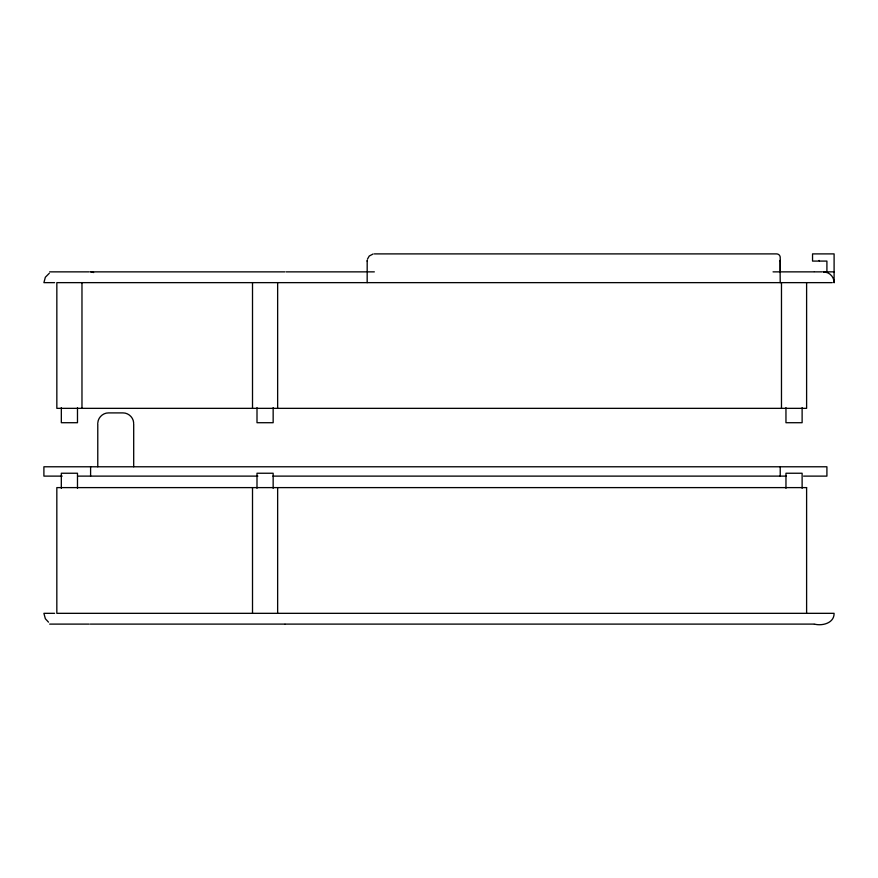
<?xml version="1.0" encoding="UTF-8"?>
<svg xmlns="http://www.w3.org/2000/svg" width="878" height="878" viewBox="0 0 878 878"><rect width="100%" height="100%" fill="white"/><g stroke="black" fill="none" stroke-linecap="round" stroke-linejoin="round"><path stroke-width="1.32" d="M367.169 261.084L367.191 260.459L367.169 282.639M97.82 422.735C98.182 417.335 103.132 412.792 108.554 412.901L122.92 412.901C128.342 412.792 133.291 417.335 133.654 422.735M367.41 259.229L369.265 256.003L373.106 254.005M49.289 273.299L45.349 277.25L43.9 282.639L54.612 282.639M374.346 253.896L776.635 253.896A3.589 3.589 0 0 1 780.224 257.495L780.224 271.862L780.202 260.459L780.103 261.084M49.651 271.862L89.161 271.862M90.28 271.862L284.823 271.862M286.074 271.862L365.961 271.862M367.169 271.862L374.346 271.862M773.046 271.862L813.796 271.862M814.4 271.862L822.137 271.862M834.1 271.862L826.911 271.862L826.911 261.084L819.734 261.084L819.108 260.459L819.108 261.084L812.545 261.084L812.545 253.896L834.1 253.896L834.1 282.639A10.777 10.777 0 0 0 823.323 271.862M807.156 282.639L832.267 282.639M62.173 476.117L43.9 476.117L43.9 466.778L826.911 466.778L826.911 476.117L803.568 476.117M78.504 476.117L257.858 476.117M272.937 476.117L786.315 476.117M54.612 613.327L43.9 613.327L45.349 618.716L48.499 622.151M807.156 613.327L834.1 613.327C834.298 623.193 822.192 626.201 814.4 624.104M49.651 624.104L89.161 624.104M90.28 624.104L284.823 624.104M285.185 624.104L813.796 624.104M90.961 271.862L93.628 272.531M780.114 272.026L780.224 282.639M802.119 407.666L802.119 422.713L785.964 422.713L785.953 407.666M802.119 488.3L802.119 473.242L785.964 473.242L785.964 488.3M781.475 282.639L781.475 408.347M780.224 466.778L780.224 476.117M277.646 282.639L277.646 408.347M277.646 487.608L277.646 613.327M273.157 407.666L273.157 422.713L257.002 422.713L257.002 407.666M273.157 488.3L273.157 473.242L257.002 473.242L256.991 488.3M252.513 282.639L252.513 408.347M252.513 487.608L252.513 613.327M133.697 423.679L133.697 466.778M97.776 423.679L97.776 466.778M90.599 466.778L90.599 476.117M81.972 282.639L81.972 408.347M77.483 407.666L77.483 422.713L61.328 422.713L61.328 407.666M77.483 488.3L77.483 473.242L61.317 473.242L61.317 488.3M823.345 271.862A10.777 10.755 -90 0 1 827.021 272.509M833.738 279.852A10.777 10.755 -90 0 1 834.1 282.639M806.608 282.639L56.84 282.639L56.84 408.347L806.608 408.347L806.608 282.639M806.608 487.608L56.829 487.608L56.829 613.327L806.608 613.327L806.608 487.608"/></g></svg>
